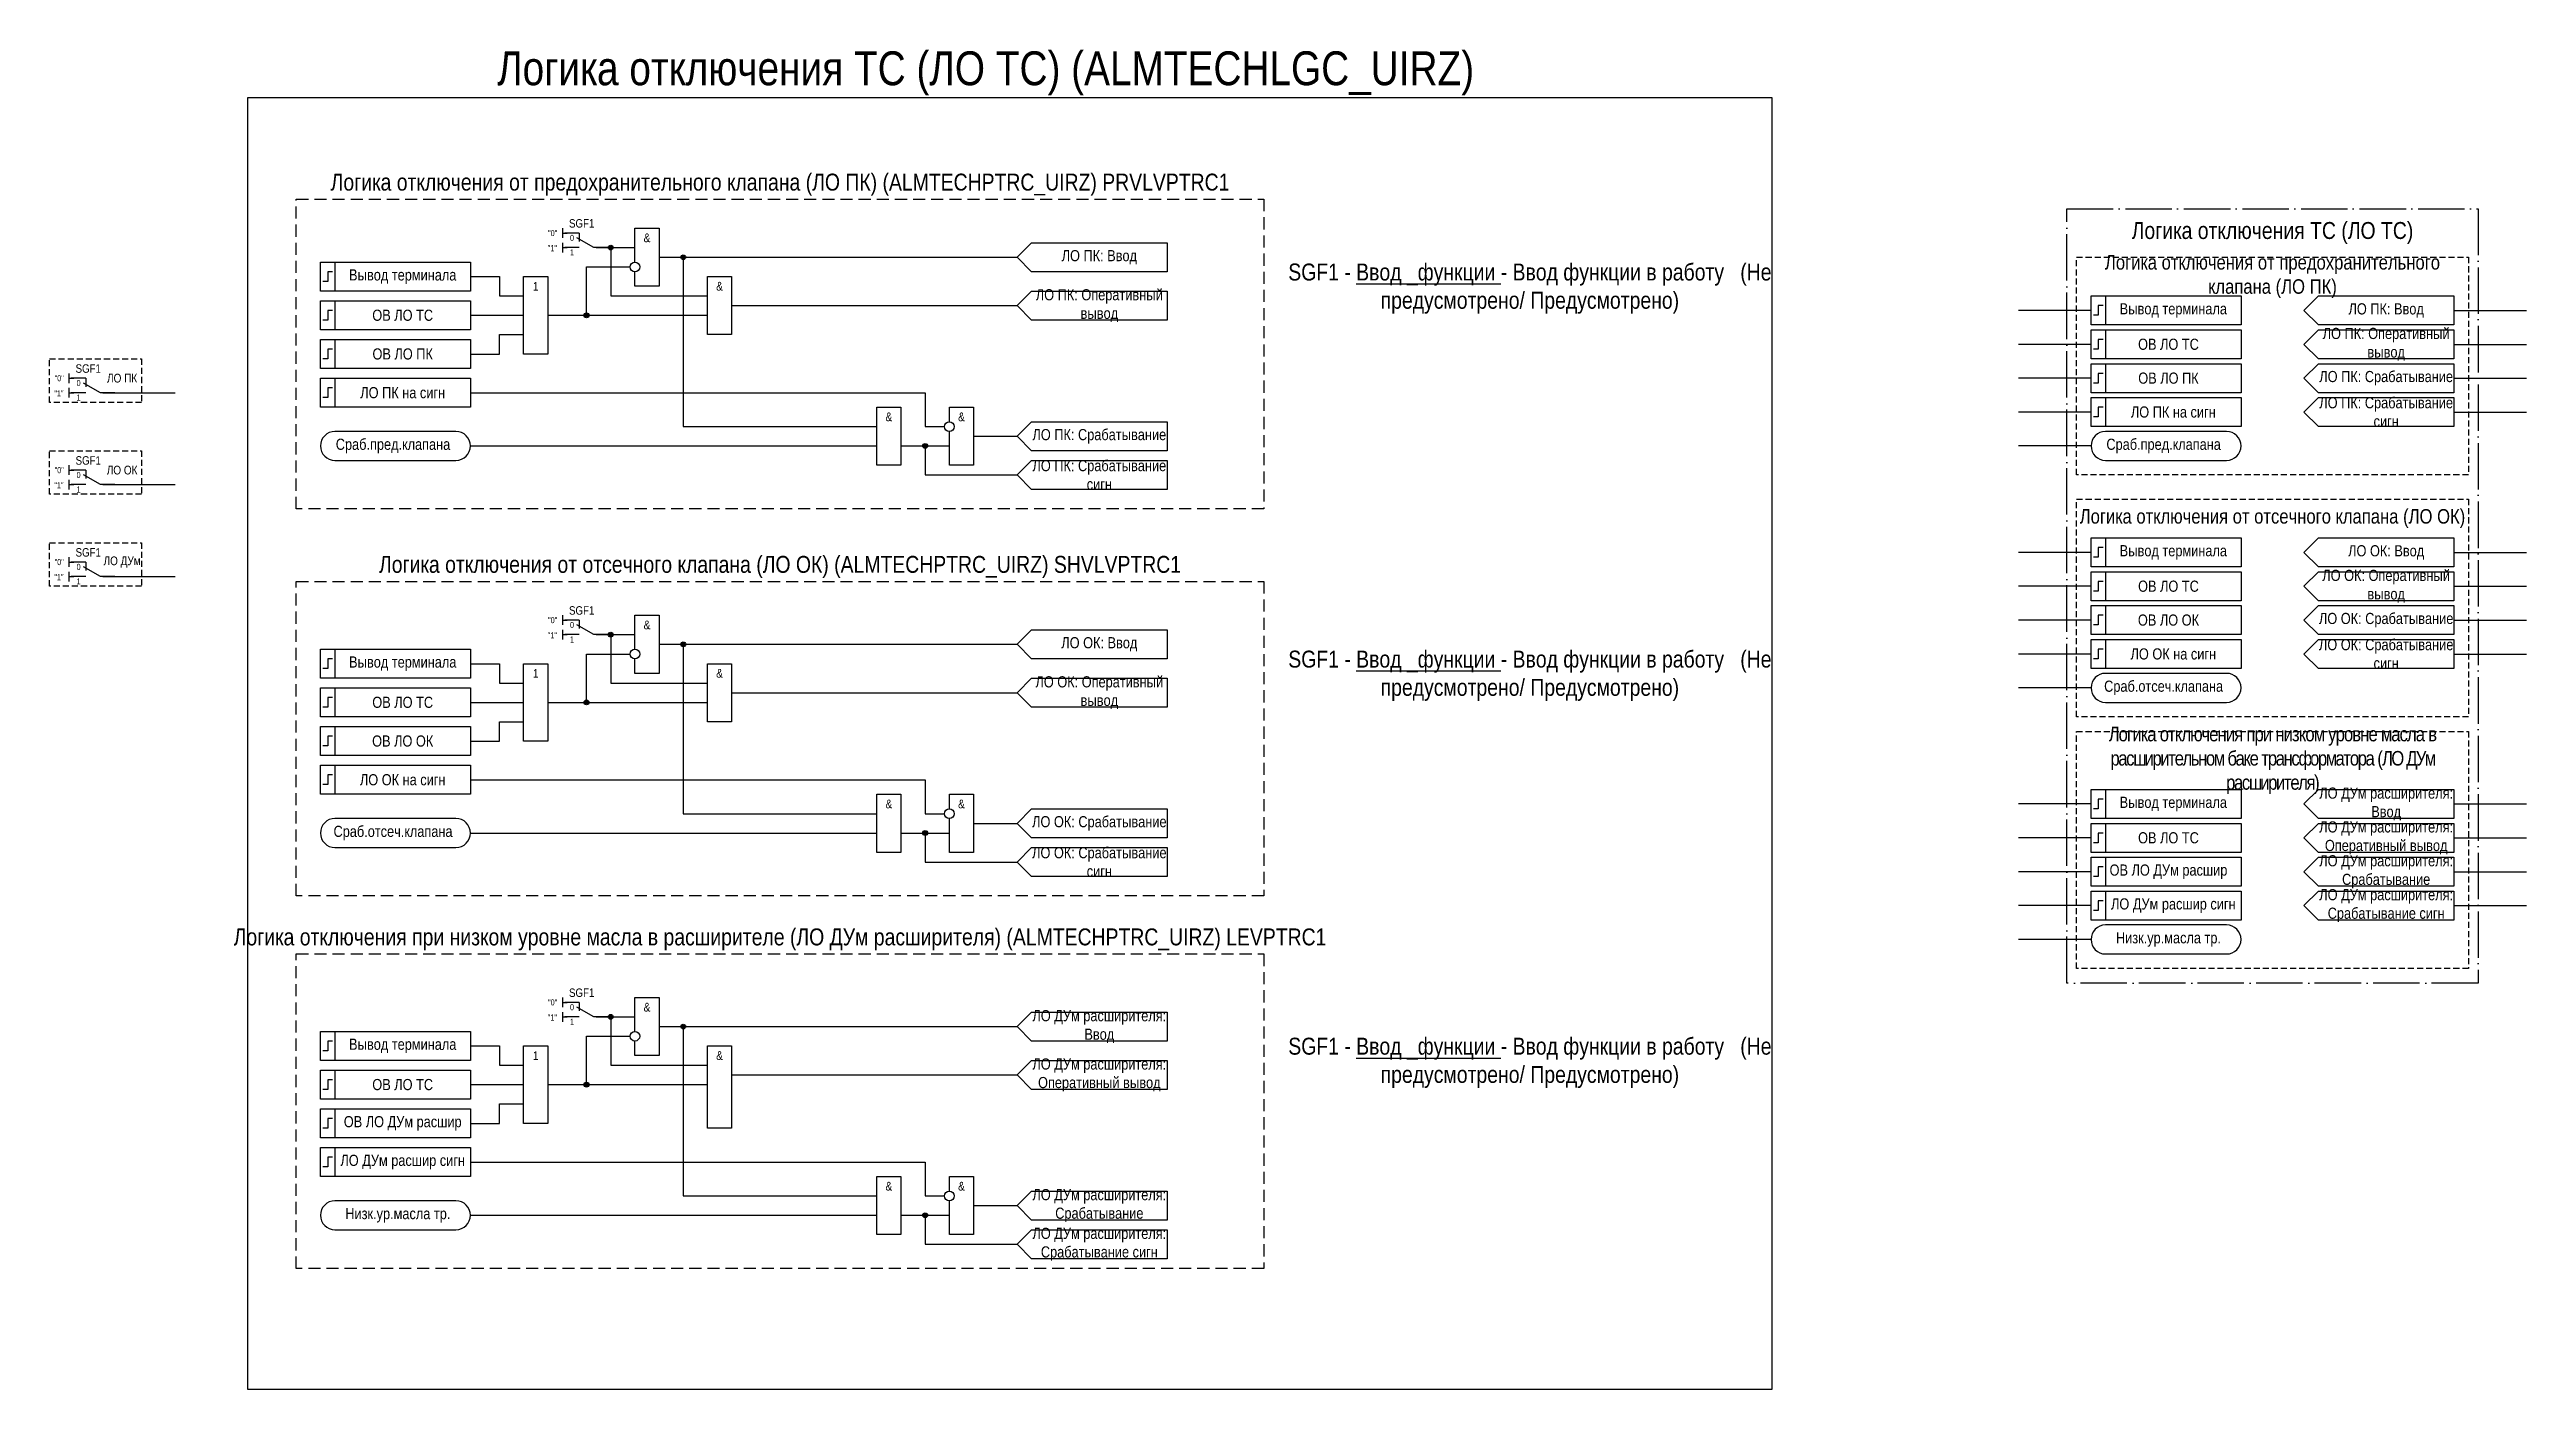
# Model space of a CAD drawing. Header units: millimetres. Extents: x -41 to 471, y 0 to 277.
import ezdxf
from ezdxf.enums import TextEntityAlignment as Align

# ---------------------------------------------------------------- set-up
doc = ezdxf.new("R2010")
doc.units = ezdxf.units.MM
doc.linetypes.add('ACAD_ISO04W100', pattern=[30, 24, -3, 0, -3])
doc.linetypes.add('штриховая2', pattern=[0.375, 0.25, -0.125])
doc.layers.add('invisible', color=252, linetype='Continuous', plot=False)
doc.layers.add('TEXT', color=7, linetype='Continuous', lineweight=25)
doc.layers.add('Основная', color=7, linetype='Continuous')
doc.styles.add('2.5_Gost_RD', font='ARIALN.TTF', dxfattribs={"height": 2.5})
doc.styles.add('3.5_Gost_RD', font='ARIALN.TTF', dxfattribs={"height": 3.5})
doc.styles.add('Вывод', font='ARIALN.TTF', dxfattribs={"height": 2.5})
doc.styles.add('Компонент', font='ARIALN.TTF', dxfattribs={"height": 3.5})

# ---------------------------------------------------------------- blocks, each defined once
blk = doc.blocks.new('Точка')
at = {"ltscale": 100}
h = blk.add_hatch(color=256, dxfattribs=at)
h.dxf.hatch_style = 1
edge = h.paths.add_edge_path()
edge.add_arc((0, 0), 0.5, 0, 360)
blk.add_circle((0, 0), 0.5, dxfattribs=at)
blk = doc.blocks.new('*U958')
at = {"layer": 'Основная', "color": 0}
blk.add_line((0, 0), (7, 4), dxfattribs=at)
at = {"layer": 'Основная', "ltscale": 0.35}
blk.add_line((6, 6), (6, 2.5), dxfattribs=at)
blk = doc.blocks.new('*U985')
at = {"layer": 'Основная', "color": 0}
for p, q in [((-3, 6), (-9, 6)), ((-3, 0), (-9, 0)), ((9, 0), (3, 0))]:
    blk.add_line(p, q, dxfattribs=at)
at = {"layer": 'Основная', "ltscale": 0.25, "xscale": -1}
blk.add_blockref('*U958', (3, 0), dxfattribs=at)
at = {"layer": 'Основная'}
for tag, height, style, p in [('ОУ', 3.5, 'Компонент', (-2, 10)), ('В1', 2.5, 'Вывод', (-14, 6)), ('В2', 2.5, 'Вывод', (-6, 4)), ('В3', 2.5, 'Вывод', (-6, -2))]:
    blk.add_attdef(tag, text='', height=height, dxfattribs=dict(at, style=style)).set_placement(p, align=Align.MIDDLE_CENTER)

msp = doc.modelspace()

# ---------------------------------------------------------------- linework, layer by layer
at = {"ltscale": 100}
for p, q in [((65, 240), (65, 238)), ((65, 239), (66, 239)), ((65, 237), (65, 235)), ((65, 236), (66, 236)), ((46, 222), (57, 222)), ((381, 223), (366, 223)), ((456, 223), (471, 223)), ((381, 216), (366, 216)), ((456, 216), (471, 216)), ((381, 209), (366, 209)), ((456, 209), (471, 209)), ((381, 202), (366, 202)), ((456, 202), (471, 202)), ((381, 195), (366, 195)), ((381, 173), (366, 173)), ((456, 173), (471, 173)), ((381, 166), (366, 166)), ((456, 166), (471, 166)), ((65, 160), (65, 158)), ((65, 159), (66, 159)), ((381, 159), (366, 159)), ((456, 159), (471, 159)), ((65, 157), (65, 155)), ((65, 156), (66, 156)), ((381, 152), (366, 152)), ((456, 152), (471, 152)), ((381, 145), (366, 145)), ((46, 142), (57, 142)), ((381, 121), (366, 121)), ((456, 121), (471, 121)), ((381, 114), (366, 114)), ((456, 114), (471, 114)), ((381, 107), (366, 107)), ((456, 107), (471, 107)), ((381, 100), (366, 100)), ((456, 100), (471, 100)), ((381, 93), (366, 93)), ((65, 81), (65, 79)), ((65, 80), (66, 80)), ((65, 78), (65, 76)), ((65, 77), (66, 77)), ((46, 63), (57, 63))]:
    msp.add_line(p, q, dxfattribs=at)
at = {"color": 3, "ltscale": 100}
msp.add_lwpolyline([(0, 267), (315, 267), (315, 0), (0, 0)], close=True, dxfattribs=at)
at = {"linetype": 'штриховая2', "ltscale": 10}
for points in [[(10, 246), (210, 246), (210, 182), (10, 182)], [(10, 167), (210, 167), (210, 102), (10, 102)], [(10, 90), (210, 90), (210, 25), (10, 25)]]:
    msp.add_lwpolyline(points, close=True, dxfattribs=at)
at = {"color": 251, "linetype": 'ACAD_ISO04W100', "lineweight": 30, "ltscale": 0.4, "true_color": 0x58595b}
msp.add_lwpolyline([(376, 244), (461, 244), (461, 84), (376, 84)], close=True, dxfattribs=at)
at = {"ltscale": 100}
for points in [[(72, 236), (80, 236)], [(72, 236), (80, 236)], [(72, 236), (75, 236), (75, 226), (95, 226)], [(80, 233), (80, 240), (85, 240), (85, 228), (80, 228), (80, 231)], [(159, 234), (162, 237), (190, 237), (190, 231), (162, 231), (159, 234)], [(65, 222), (70, 222), (70, 232), (79, 232)], [(85, 234), (159, 234)], [(85, 234), (90, 234), (90, 199), (130, 199)], [(46, 230), (52, 230), (52, 226), (57, 226)], [(159, 224), (162, 227), (190, 227), (190, 221), (162, 221), (159, 224)], [(425, 223), (428, 226), (456, 226), (456, 220), (428, 220), (425, 223)], [(62, 222), (95, 222)], [(100, 224), (159, 224)], [(46, 214), (52, 214), (52, 218), (57, 218)], [(425, 216), (428, 219), (456, 219), (456, 213), (428, 213), (425, 216)], [(425, 209), (428, 212), (456, 212), (456, 206), (428, 206), (425, 209)], [(46, 206), (140, 206), (140, 199), (144, 199)], [(425, 202), (428, 205), (456, 205), (456, 199), (428, 199), (425, 202)], [(130, 192), (130, 203), (135, 203), (135, 191), (130, 191), (130, 194)], [(145, 200), (145, 203), (150, 203), (150, 191), (145, 191), (145, 198)], [(159, 197), (162, 200), (190, 200), (190, 194), (162, 194), (159, 197)], [(46, 195), (130, 195)], [(135, 195), (140, 195), (140, 189), (159, 189)], [(135, 195), (145, 195)], [(150, 197), (159, 197)], [(159, 189), (162, 192), (190, 192), (190, 186), (162, 186), (159, 189)], [(425, 173), (428, 176), (456, 176), (456, 170), (428, 170), (425, 173)], [(425, 166), (428, 169), (456, 169), (456, 163), (428, 163), (425, 166)], [(80, 153), (80, 160), (85, 160), (85, 148), (80, 148), (80, 151)], [(425, 159), (428, 162), (456, 162), (456, 156), (428, 156), (425, 159)], [(72, 156), (80, 156)], [(72, 156), (80, 156)], [(72, 156), (75, 156), (75, 146), (95, 146)], [(85, 154), (159, 154)], [(85, 154), (90, 154), (90, 119), (130, 119)], [(159, 154), (162, 157), (190, 157), (190, 151), (162, 151), (159, 154)], [(425, 152), (428, 155), (456, 155), (456, 149), (428, 149), (425, 152)], [(46, 150), (52, 150), (52, 146), (57, 146)], [(65, 142), (70, 142), (70, 152), (79, 152)], [(100, 144), (159, 144)], [(159, 144), (162, 147), (190, 147), (190, 141), (162, 141), (159, 144)], [(62, 142), (95, 142)], [(46, 134), (52, 134), (52, 138), (57, 138)], [(46, 126), (140, 126), (140, 119), (144, 119)], [(130, 112), (130, 123), (135, 123), (135, 111), (130, 111), (130, 114)], [(145, 120), (145, 123), (150, 123), (150, 111), (145, 111), (145, 118)], [(425, 121), (428, 124), (456, 124), (456, 118), (428, 118), (425, 121)], [(159, 117), (162, 120), (190, 120), (190, 114), (162, 114), (159, 117)], [(46, 115), (130, 115)], [(135, 115), (140, 115), (140, 109), (159, 109)], [(135, 115), (145, 115)], [(150, 117), (159, 117)], [(425, 114), (428, 117), (456, 117), (456, 111), (428, 111), (425, 114)], [(159, 109), (162, 112), (190, 112), (190, 106), (162, 106), (159, 109)], [(425, 107), (428, 110), (456, 110), (456, 104), (428, 104), (425, 107)], [(425, 100), (428, 103), (456, 103), (456, 97), (428, 97), (425, 100)], [(72, 77), (80, 77)], [(72, 77), (80, 77)], [(72, 77), (75, 77), (75, 67), (95, 67)], [(80, 74), (80, 81), (85, 81), (85, 69), (80, 69), (80, 72)], [(159, 75), (162, 78), (190, 78), (190, 72), (162, 72), (159, 75)], [(65, 63), (70, 63), (70, 73), (79, 73)], [(85, 75), (159, 75)], [(85, 75), (90, 75), (90, 40), (130, 40)], [(46, 71), (52, 71), (52, 67), (57, 67)], [(159, 65), (162, 68), (190, 68), (190, 62), (162, 62), (159, 65)], [(62, 63), (95, 63)], [(100, 65), (159, 65)], [(46, 55), (52, 55), (52, 59), (57, 59)], [(46, 47), (140, 47), (140, 40), (144, 40)], [(130, 33), (130, 44), (135, 44), (135, 32), (130, 32), (130, 35)], [(145, 41), (145, 44), (150, 44), (150, 32), (145, 32), (145, 39)], [(159, 38), (162, 41), (190, 41), (190, 35), (162, 35), (159, 38)], [(46, 36), (130, 36)], [(135, 36), (140, 36), (140, 30), (159, 30)], [(135, 36), (145, 36)], [(150, 38), (159, 38)], [(159, 30), (162, 33), (190, 33), (190, 27), (162, 27), (159, 30)]]:
    msp.add_lwpolyline(points, dxfattribs=at)
for points in [[(15, 233), (18, 233), (18, 227), (15, 227)], [(15, 233), (46, 233), (46, 227), (15, 227)], [(57, 230), (62, 230), (62, 214), (57, 214)], [(95, 230), (100, 230), (100, 218), (95, 218)], [(381, 226), (384, 226), (384, 220), (381, 220)], [(381, 226), (412, 226), (412, 220), (381, 220)], [(15, 225), (18, 225), (18, 219), (15, 219)], [(15, 225), (46, 225), (46, 219), (15, 219)], [(15, 217), (18, 217), (18, 211), (15, 211)], [(15, 217), (46, 217), (46, 211), (15, 211)], [(381, 219), (384, 219), (384, 213), (381, 213)], [(381, 219), (412, 219), (412, 213), (381, 213)], [(381, 212), (384, 212), (384, 206), (381, 206)], [(381, 212), (412, 212), (412, 206), (381, 206)], [(15, 209), (18, 209), (18, 203), (15, 203)], [(15, 209), (46, 209), (46, 203), (15, 203)], [(381, 205), (384, 205), (384, 199), (381, 199)], [(381, 205), (412, 205), (412, 199), (381, 199)], [(381, 176), (384, 176), (384, 170), (381, 170)], [(381, 176), (412, 176), (412, 170), (381, 170)], [(381, 169), (384, 169), (384, 163), (381, 163)], [(381, 169), (412, 169), (412, 163), (381, 163)], [(381, 162), (384, 162), (384, 156), (381, 156)], [(381, 162), (412, 162), (412, 156), (381, 156)], [(381, 155), (384, 155), (384, 149), (381, 149)], [(381, 155), (412, 155), (412, 149), (381, 149)], [(15, 153), (18, 153), (18, 147), (15, 147)], [(15, 153), (46, 153), (46, 147), (15, 147)], [(57, 150), (62, 150), (62, 134), (57, 134)], [(95, 150), (100, 150), (100, 138), (95, 138)], [(15, 145), (18, 145), (18, 139), (15, 139)], [(15, 145), (46, 145), (46, 139), (15, 139)], [(15, 137), (18, 137), (18, 131), (15, 131)], [(15, 137), (46, 137), (46, 131), (15, 131)], [(15, 129), (18, 129), (18, 123), (15, 123)], [(15, 129), (46, 129), (46, 123), (15, 123)], [(381, 124), (384, 124), (384, 118), (381, 118)], [(381, 124), (412, 124), (412, 118), (381, 118)], [(381, 117), (384, 117), (384, 111), (381, 111)], [(381, 117), (412, 117), (412, 111), (381, 111)], [(381, 110), (384, 110), (384, 104), (381, 104)], [(381, 110), (412, 110), (412, 104), (381, 104)], [(381, 103), (384, 103), (384, 97), (381, 97)], [(381, 103), (412, 103), (412, 97), (381, 97)], [(15, 74), (18, 74), (18, 68), (15, 68)], [(15, 74), (46, 74), (46, 68), (15, 68)], [(57, 71), (62, 71), (62, 55), (57, 55)], [(95, 71), (100, 71), (100, 54), (95, 54)], [(15, 66), (18, 66), (18, 60), (15, 60)], [(15, 66), (46, 66), (46, 60), (15, 60)], [(15, 58), (18, 58), (18, 52), (15, 52)], [(15, 58), (46, 58), (46, 52), (15, 52)], [(15, 50), (18, 50), (18, 44), (15, 44)], [(15, 50), (46, 50), (46, 44), (15, 44)]]:
    msp.add_lwpolyline(points, close=True, dxfattribs=at)
at = {"lineweight": 30, "ltscale": 100}
for points in [[(17.5, 231), (16.5, 231), (16.5, 229), (15.5, 229)], [(17.5, 223), (16.5, 223), (16.5, 221), (15.5, 221)], [(383.5, 224), (382.5, 224), (382.5, 222), (381.5, 222)], [(383.5, 217), (382.5, 217), (382.5, 215), (381.5, 215)], [(17.5, 215), (16.5, 215), (16.5, 213), (15.5, 213)], [(383.5, 210), (382.5, 210), (382.5, 208), (381.5, 208)], [(17.5, 207), (16.5, 207), (16.5, 205), (15.5, 205)], [(383.5, 203), (382.5, 203), (382.5, 201), (381.5, 201)], [(383.5, 174), (382.5, 174), (382.5, 172), (381.5, 172)], [(383.5, 167), (382.5, 167), (382.5, 165), (381.5, 165)], [(383.5, 160), (382.5, 160), (382.5, 158), (381.5, 158)], [(17.5, 151), (16.5, 151), (16.5, 149), (15.5, 149)], [(383.5, 153), (382.5, 153), (382.5, 151), (381.5, 151)], [(17.5, 143), (16.5, 143), (16.5, 141), (15.5, 141)], [(17.5, 135), (16.5, 135), (16.5, 133), (15.5, 133)], [(17.5, 127), (16.5, 127), (16.5, 125), (15.5, 125)], [(383.5, 122), (382.5, 122), (382.5, 120), (381.5, 120)], [(383.5, 115), (382.5, 115), (382.5, 113), (381.5, 113)], [(383.5, 108), (382.5, 108), (382.5, 106), (381.5, 106)], [(383.5, 101), (382.5, 101), (382.5, 99), (381.5, 99)], [(17.5, 72), (16.5, 72), (16.5, 70), (15.5, 70)], [(17.5, 64), (16.5, 64), (16.5, 62), (15.5, 62)], [(17.5, 56), (16.5, 56), (16.5, 54), (15.5, 54)], [(17.5, 48), (16.5, 48), (16.5, 46), (15.5, 46)]]:
    msp.add_lwpolyline(points, dxfattribs=at)
at = {"linetype": 'штриховая2', "ltscale": 5}
for points in [[(378, 234), (459, 234), (459, 189), (378, 189)], [(378, 184), (459, 184), (459, 139), (378, 139)], [(378, 136), (459, 136), (459, 87), (378, 87)]]:
    msp.add_lwpolyline(points, close=True, dxfattribs=at)
at = {"ltscale": 100}
for points in [[(18, 192), (43, 192, 1), (43, 198), (18, 198, 1)], [(384, 192), (409, 192, 1), (409, 198), (384, 198, 1)], [(384, 142), (409, 142, 1), (409, 148), (384, 148, 1)], [(18, 112), (43, 112, 1), (43, 118), (18, 118, 1)], [(384, 90), (409, 90, 1), (409, 96), (384, 96, 1)], [(18, 33), (43, 33, 1), (43, 39), (18, 39, 1)]]:
    msp.add_lwpolyline(points, format="xyb", close=True, dxfattribs=at)
for centre in [(80, 232), (80, 152), (80, 73)]:
    msp.add_circle(centre, 1)
for centre in [(145, 199), (145, 119), (145, 40)]:
    msp.add_circle(centre, 1, dxfattribs=at)
at = {"layer": 'invisible', "ltscale": 100}
for p, q in [((-37, 210), (-37, 208)), ((-37, 209), (-36, 209)), ((-37, 207), (-37, 205)), ((-37, 206), (-36, 206)), ((-37, 191), (-37, 189)), ((-37, 190), (-36, 190)), ((-37, 188), (-37, 186)), ((-37, 187), (-36, 187)), ((-37, 172), (-37, 170)), ((-37, 171), (-36, 171)), ((-37, 169), (-37, 167)), ((-37, 168), (-36, 168))]:
    msp.add_line(p, q, dxfattribs=at)
at = {"layer": 'invisible', "linetype": 'штриховая2', "ltscale": 5}
for points in [[(-41, 213), (-22, 213), (-22, 204), (-41, 204)], [(-41, 194), (-22, 194), (-22, 185), (-41, 185)], [(-41, 175), (-22, 175), (-22, 166), (-41, 166)]]:
    msp.add_lwpolyline(points, close=True, dxfattribs=at)
at = {"layer": 'invisible', "ltscale": 100}
for points in [[(-30, 206), (-15, 206)], [(-30, 187), (-15, 187)], [(-30, 168), (-15, 168)]]:
    msp.add_lwpolyline(points, dxfattribs=at)

# ---------------------------------------------------------------- block references
at = {"ltscale": 100}
for p in [(75, 236), (90, 234), (70, 222), (140, 195), (75, 156), (90, 154), (70, 142), (140, 115), (75, 77), (90, 75), (70, 63), (140, 36)]:
    msp.add_blockref('Точка', p, dxfattribs=at)
at = {"layer": 'invisible', "ltscale": 0.25, "xscale": 0.5, "yscale": 0.5, "zscale": 0.5}
for p in [(-32, 206), (-32, 187), (-32, 168)]:
    msp.add_blockref('*U985', p, dxfattribs=at).add_auto_attribs({'ОУ': 'SGF1', 'В1': '"0"', 'В2': '0', 'В3': '1'})
at = {"layer": 'Основная', "ltscale": 0.25, "xscale": 0.5, "yscale": 0.5, "zscale": 0.5}
for p in [(70, 236), (70, 156), (70, 77)]:
    msp.add_blockref('*U985', p, dxfattribs=at).add_auto_attribs({'ОУ': 'SGF1', 'В1': '"0"', 'В2': '0', 'В3': '1'})

# ---------------------------------------------------------------- texts
at = {"color": 30, "ltscale": 100, "attachment_point": 5, "style": '3.5_Gost_RD'}
for s, insert, char_height, width in [('{\\C256;Логика отключения ТС (ЛО ТС) (ALMTECHLGC_UIRZ)}', (152.5, 272), 7, 305), ('Логика отключения от предохранительного клапана (ЛО ПК) (ALMTECHPTRC_UIRZ) {\\C6;PRVLVPTRC1}', (110, 249), 3.5, 200), ('SGF1 - {\\LВвод _функции} - Ввод функции в работу ^I^I(Не предусмотрено/ Предусмотрено)', (265, 227.5), 3.5, 100), ('Логика отключения от отсечного клапана (ЛО ОК) (ALMTECHPTRC_UIRZ) {\\C6;SHVLVPTRC1}', (110, 170), 3.5, 200), ('SGF1 - {\\LВвод _функции} - Ввод функции в работу ^I^I(Не предусмотрено/ Предусмотрено)', (265, 147.5), 3.5, 100), ('Логика отключения при низком уровне масла в расширителе (ЛО ДУм расширителя) (ALMTECHPTRC_UIRZ) {\\C6;LEVPTRC1}', (110, 93), 3.5, 241.107), ('SGF1 - {\\LВвод _функции} - Ввод функции в работу ^I^I(Не предусмотрено/ Предусмотрено)', (265, 67.5), 3.5, 100)]:
    msp.add_mtext(s, dxfattribs=dict(at, insert=insert, char_height=char_height, width=width))
at = {"color": 30, "ltscale": 100, "true_color": 0xef8637, "attachment_point": 5, "style": '3.5_Gost_RD'}
for s, insert, char_height, width in [('Логика отключения ТС (ЛО ТС)', (418.5, 239), 3.5, 85), ('Логика отключения от предохранительного клапана (ЛО ПК)', (418.5, 230), 3, 81), ('Логика отключения от отсечного клапана (ЛО ОК)', (418.5, 180), 3, 81), ('{\\T0.9;Логика отключения при низком уровне масла в \\T0.8;расширительном баке трансформатора (ЛО ДУм расширителя)}', (418.5, 130), 3, 81)]:
    msp.add_mtext(s, dxfattribs=dict(at, insert=insert, char_height=char_height, width=width))
at = {"ltscale": 100, "char_height": 1.25, "attachment_point": 1, "style": '3.5_Gost_RD'}
for insert in [(62, 236.5), (62, 156.5), (62, 77.5)]:
    msp.add_mtext_dynamic_manual_height_columns('"1"', width=2, gutter_width=17.5, heights=[0], dxfattribs=dict(at, insert=insert))
at = {"ltscale": 100, "attachment_point": 5, "style": '2.5_Gost_RD'}
for s, insert, char_height, width in [('&', (82.5, 238), 1.8, 5), ('Вывод терминала', (32, 230), 2.3, 28), ('ЛО ПК: Ввод', (176, 234), 2.3, 28), ('1', (59.5, 228), 1.8, 5), ('&', (97.5, 228), 1.8, 5), ('ЛО ПК: Оперативный вывод', (176, 224), 2.3, 28), ('ЛО ПК: Ввод', (442, 223), 2.3, 28), ('ЛО ПК: Оперативный вывод', (442, 216), 2.3, 28), ('ЛО ПК: Срабатывание', (442, 209), 2.3, 28), ('ЛО ПК на сигн', (32, 206), 2.3, 28), ('ЛО ПК: Срабатывание сигн', (442, 202), 2.3, 28), ('&', (132.5, 201), 1.8, 5), ('&', (147.5, 201), 1.8, 5), ('\\A1;Сраб.пред.клапана', (30, 195), 2.3, 31), ('ЛО ПК: Срабатывание', (176, 197), 2.3, 28), ('\\A1;Сраб.пред.клапана', (396, 195), 2.3, 31), ('ЛО ПК: Срабатывание сигн', (176, 189), 2.3, 28), ('ЛО ОК: Ввод', (442, 173), 2.3, 28), ('ЛО ОК: Оперативный вывод', (442, 166), 2.3, 28), ('&', (82.5, 158), 1.8, 5), ('ЛО ОК: Срабатывание', (442, 159), 2.3, 28), ('ЛО ОК: Ввод', (176, 154), 2.3, 28), ('ЛО ОК: Срабатывание сигн', (442, 152), 2.3, 28), ('Вывод терминала', (32, 150), 2.3, 28), ('1', (59.5, 148), 1.8, 5), ('&', (97.5, 148), 1.8, 5), ('ЛО ОК: Оперативный вывод', (176, 144), 2.3, 28), ('\\A1;Сраб.отсеч.клапана', (396, 145), 2.3, 31), ('ЛО ОК на сигн', (32, 126), 2.3, 28), ('ЛО ДУм расширителя: Ввод', (442, 121), 2.3, 28), ('&', (132.5, 121), 1.8, 5), ('&', (147.5, 121), 1.8, 5), ('ЛО ОК: Срабатывание', (176, 117), 2.3, 28), ('\\A1;Сраб.отсеч.клапана', (30, 115), 2.3, 31), ('ЛО ДУм расширителя: Оперативный вывод', (442, 114), 2.3, 29.2608), ('ЛО ОК: Срабатывание сигн', (176, 109), 2.3, 28), ('ЛО ДУм расширителя: Срабатывание', (442, 107), 2.3, 28), ('ЛО ДУм расширителя: Срабатывание сигн', (442, 100), 2.3, 28), ('\\A1;Низк.ур.масла тр.', (397, 93), 2.3, 29.7748), ('&', (82.5, 79), 1.8, 5), ('ЛО ДУм расширителя: Ввод', (176, 75), 2.3, 28), ('Вывод терминала', (32, 71), 2.3, 28), ('1', (59.5, 69), 1.8, 5), ('&', (97.5, 69), 1.8, 5), ('ЛО ДУм расширителя: Оперативный вывод', (176, 65), 2.3, 30.6002), ('ЛО ДУм расшир сигн', (32, 47), 2.3, 28), ('&', (132.5, 42), 1.8, 5), ('&', (147.5, 42), 1.8, 5), ('ЛО ДУм расширителя: Срабатывание', (176, 38), 2.3, 28), ('\\A1;Низк.ур.масла тр.', (31, 36), 2.3, 29.7748), ('ЛО ДУм расширителя: Срабатывание сигн', (176, 30), 2.3, 28)]:
    msp.add_mtext(s, dxfattribs=dict(at, insert=insert, char_height=char_height, width=width))
at = {"color": 0, "ltscale": 100, "char_height": 2.3, "width": 28, "attachment_point": 5, "style": '2.5_Gost_RD'}
for s, insert in [('{\\C256;Вывод терминала}', (398, 223)), ('{\\C256;ОВ ЛО ТС}', (397, 216)), ('{\\C256;ОВ ЛО ПК}', (397, 209)), ('{\\C256;ЛО ПК на сигн}', (398, 202)), ('{\\C256;Вывод терминала}', (398, 173)), ('{\\C256;ОВ ЛО ТС}', (397, 166)), ('{\\C256;ОВ ЛО ОК}', (397, 159)), ('{\\C256;ЛО ОК на сигн}', (398, 152)), ('{\\C256;Вывод терминала}', (398, 121)), ('{\\C256;ОВ ЛО ТС}', (397, 114)), ('{\\C256;ОВ ЛО ДУм расшир}', (397, 107)), ('{\\C256;ЛО ДУм расшир сигн}', (398, 100))]:
    msp.add_mtext(s, dxfattribs=dict(at, insert=insert))
at = {"layer": 'invisible', "ltscale": 100, "insert": (-26, 209), "char_height": 1.8, "attachment_point": 5, "style": '2.5_Gost_RD'}
msp.add_mtext('ЛО ПК', dxfattribs=at)
at = {"layer": 'invisible', "ltscale": 100, "char_height": 1.25, "attachment_point": 1, "style": '3.5_Gost_RD'}
for insert in [(-40, 206.5), (-40, 187.5), (-40, 168.5)]:
    msp.add_mtext_dynamic_manual_height_columns('"1"', width=2, gutter_width=17.5, heights=[0], dxfattribs=dict(at, insert=insert))
at = {"layer": 'invisible', "ltscale": 100, "char_height": 1.8, "width": 8, "attachment_point": 5, "style": '2.5_Gost_RD'}
for s, insert in [('ЛО ОК', (-26, 190)), ('ЛО ДУм', (-26, 171))]:
    msp.add_mtext(s, dxfattribs=dict(at, insert=insert))
at = {"layer": 'TEXT', "color": 0, "ltscale": 100, "char_height": 2.3, "width": 28, "attachment_point": 5, "style": '2.5_Gost_RD'}
for insert in [(32, 222), (32, 142), (32, 63)]:
    msp.add_mtext('{\\C256;ОВ ЛО ТС}', dxfattribs=dict(at, insert=insert))
at = {"layer": 'Основная', "color": 0, "ltscale": 100, "char_height": 2.3, "width": 28, "attachment_point": 5, "style": '2.5_Gost_RD'}
for s, insert in [('{\\C256;ОВ ЛО ПК}', (32, 214)), ('{\\C256;ОВ ЛО ОК}', (32, 134)), ('{\\C256;ОВ ЛО ДУм расшир}', (32, 55))]:
    msp.add_mtext(s, dxfattribs=dict(at, insert=insert))

doc.saveas('drawing.dxf')
